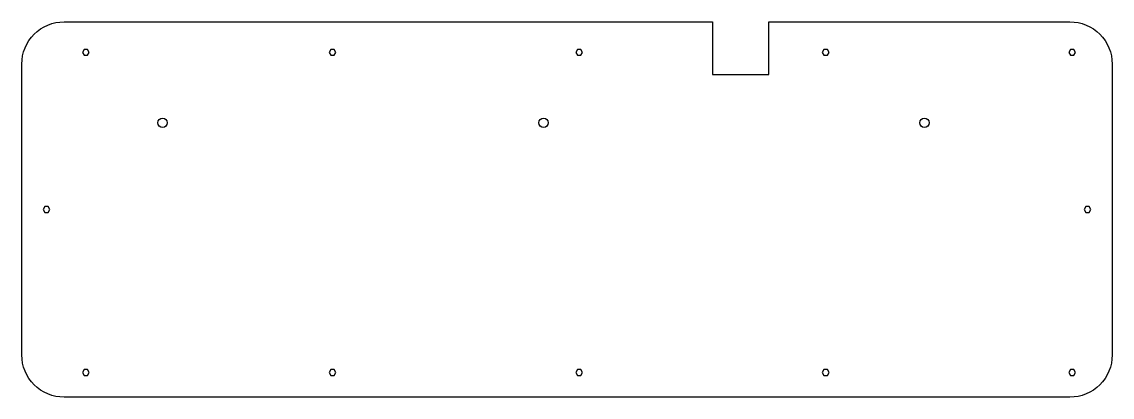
# Model space of a CAD drawing. Header units: millimetres. Extents: x -18 to 447, y -142 to 18.
import ezdxf

# ---------------------------------------------------------------- set-up
doc = ezdxf.new("R2010")
doc.units = ezdxf.units.MM
doc.layers.get('0').update_dxf_attribs({"linetype": 'CONTINUOUS'})

msp = doc.modelspace()

# ---------------------------------------------------------------- linework, layer by layer
msp.add_lwpolyline([(300.33, 18), (428.63, 18, -0.414214), (446.62, 0), (446.62, -123.83, -0.414214), (428.63, -141.83), (0, -141.83, -0.414214), (-18, -123.83), (-18, 0, -0.414214), (0, 18), (276.33, 18), (276.33, -4.4), (300.33, -4.4)], format="xyb", close=True)
for points in [[(9.99, 6.23), (8.56, 6.23), (7.85, 5), (8.56, 3.77), (9.99, 3.77), (10.7, 5)], [(115.07, 6.23), (113.65, 6.23), (112.94, 5), (113.65, 3.77), (115.07, 3.77), (115.79, 5)], [(220.16, 6.23), (218.74, 6.23), (218.02, 5), (218.74, 3.77), (220.16, 3.77), (220.87, 5)], [(325.25, 6.23), (323.82, 6.23), (323.11, 5), (323.82, 3.77), (325.25, 3.77), (325.96, 5)], [(428.91, 6.23), (428.2, 5), (428.91, 3.77), (430.34, 3.77), (431.05, 5), (430.34, 6.23)], [(-8.21, -60.68), (-8.93, -61.91), (-8.21, -63.15), (-6.79, -63.15), (-6.08, -61.91), (-6.79, -60.68)], [(435.41, -60.68), (434.7, -61.91), (435.41, -63.15), (436.84, -63.15), (437.55, -61.91), (436.84, -60.68)], [(9.99, -130.07), (8.56, -130.07), (7.85, -131.31), (8.56, -132.54), (9.99, -132.54), (10.7, -131.31)], [(115.07, -130.07), (113.65, -130.07), (112.94, -131.31), (113.65, -132.54), (115.07, -132.54), (115.79, -131.31)], [(220.16, -130.07), (218.74, -130.07), (218.02, -131.31), (218.74, -132.54), (220.16, -132.54), (220.87, -131.31)], [(325.25, -130.07), (323.82, -130.07), (323.11, -131.31), (323.82, -132.54), (325.25, -132.54), (325.96, -131.31)], [(430.34, -130.07), (428.91, -130.07), (428.2, -131.31), (428.91, -132.54), (430.34, -132.54), (431.05, -131.31)]]:
    msp.add_lwpolyline(points, close=True)
for centre in [(42, -25), (204.31, -25), (366.62, -25)]:
    msp.add_circle(centre, 2)

doc.saveas('drawing.dxf')
